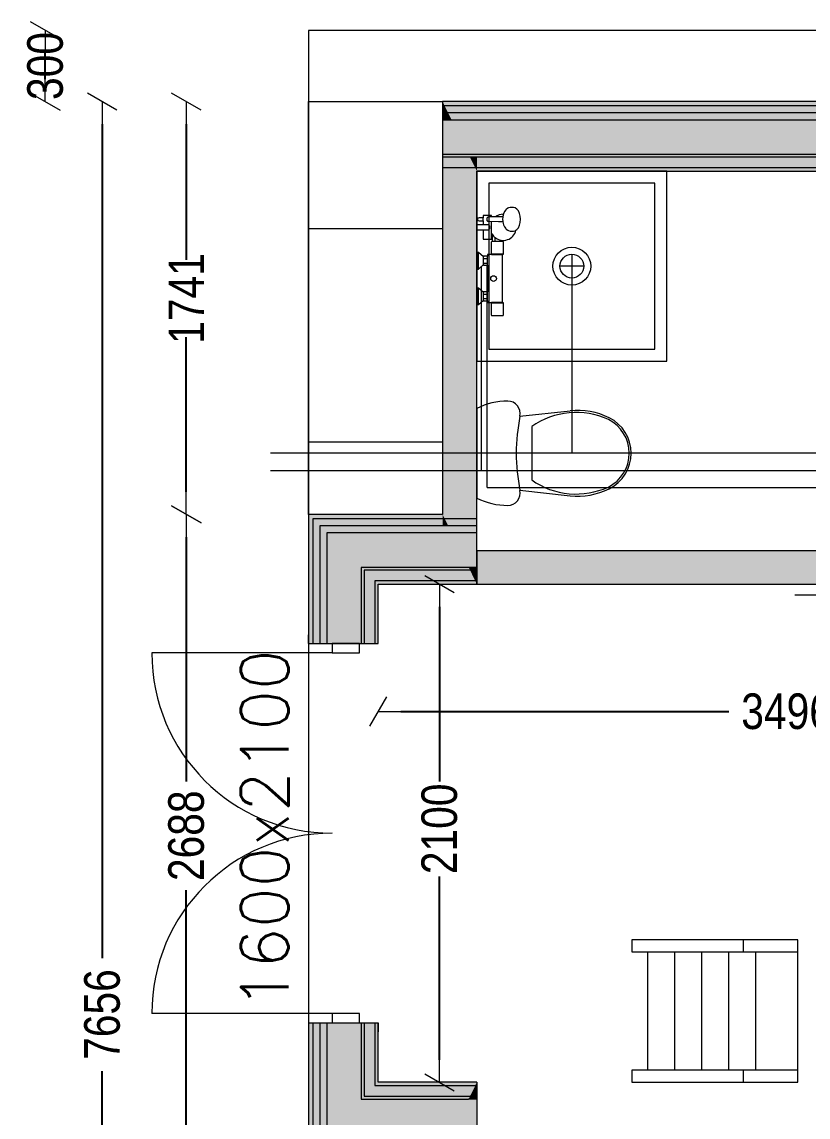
# Model space of a CAD drawing. Header units: millimetres. Extents: x -435615 to -398389, y 64121 to 101077.
# Drawn here: x -435177 to -431863, y 71722 to 76340 of the extents above; entities that cross this region are included whole.
import ezdxf

# ---------------------------------------------------------------- set-up
doc = ezdxf.new("R2010")
doc.units = ezdxf.units.MM
doc.header["$MEASUREMENT"] = 0
for name, color, linetype, lineweight in [('0_Pen_No__1', 7, 'Continuous', 13), ('1.VÄLISSEINAD_Pen_No__1', 7, 'Continuous', 13), ('1.VÄLISSEINAD_Pen_No__19', 255, 'Continuous', 0), ('2D Drafting - General_Pen_No__1', 7, 'Continuous', 13), ('ARCHICAD Doors_Pen_No__1', 7, 'Continuous', 13), ('ARCHICAD Doors_Pen_No__19', 255, 'Continuous', 0), ('Interior - Furniture _Pen_No__101', 252, 'Continuous', 13)]:
    doc.layers.add(name, color=color, linetype=linetype, lineweight=lineweight)
for name, color, linetype in [('1.VÄLISSEINAD', 7, 'Continuous'), ('ARCHICAD Doors', 7, 'Continuous'), ('Dimensioning - General', 7, 'Continuous'), ('Interior - Furniture', 7, 'Continuous')]:
    doc.layers.add(name, color=color, linetype=linetype)
for name, color, linetype, lineweight, true_color in [('1.VÄLISSEINAD_Pen_No__107', 7, 'Continuous', 13, 0xaaaaaa), ('1.VÄLISSEINAD_Pen_No__61', 7, 'Continuous', 20, 0x6a6a6a), ('2D Drafting - General_Pen_No__4', 7, 'Continuous', 20, 0x029e21), ('2D Drafting - General_Pen_No__61', 7, 'Continuous', 20, 0x6a6a6a), ('2D Drafting - General_Pen_No__66', 7, 'Continuous', 20, 0x5555ff), ('2D Drafting - General_Pen_No__68', 7, 'Continuous', 20, 0xfd4435), ('ARCHICAD Doors_Pen_No__23', 7, 'Continuous', 20, 0xff6600), ('ARCHICAD Doors_Pen_No__3', 7, 'Continuous', 18, 0xff6600), ('Interior - Furniture _Pen_No__81', 7, 'Continuous', 20, 0x6a6a6a)]:
    doc.layers.add(name, color=color, linetype=linetype, lineweight=lineweight, true_color=true_color)
doc.styles.add('GENERATED_STYLE_1', font='techl___.ttf')
doc.dimstyles.new('GENERATED_STYLE__1', dxfattribs={"dimtxt": 150, "dimasz": 95, "dimexe": 0.18, "dimexo": 0.0625, "dimgap": 0.09, "dimtad": 0, "dimtih": 1, "dimtoh": 1, "dimdec": 0, "dimzin": 0, "dimdsep": 46, "dimtxsty": 'GENERATED_STYLE_1', "dimblk": 'ARROWHEAD_2', "dimblk1": 'ARROWHEAD_2', "dimblk2": 'ARROWHEAD_2', "dimcen": 0.09, "dimse1": 1, "dimse2": 1, "dimclrd": 7, "dimclre": 7, "dimclrt": 7, "dimadec": 0, "dimazin": 0, "dimtfac": 1, "dimtdec": 4, "dimtmove": 0, "dimatfit": 3, "dimfxl": 1, "dimtolj": 1, "dimtzin": 0, "dimarcsym": 0})
doc.dimstyles.new('GENERATED_STYLE__2', dxfattribs={"dimtxt": 150, "dimasz": 95, "dimexe": 0.18, "dimexo": 0.0625, "dimgap": 0.09, "dimtad": 0, "dimdec": 0, "dimzin": 0, "dimdsep": 46, "dimtxsty": 'GENERATED_STYLE_1', "dimblk": 'ARROWHEAD_2', "dimblk1": 'ARROWHEAD_2', "dimblk2": 'ARROWHEAD_2', "dimcen": 0.09, "dimse1": 1, "dimse2": 1, "dimclrd": 7, "dimclre": 7, "dimclrt": 7, "dimadec": 0, "dimazin": 0, "dimtfac": 1, "dimtdec": 4, "dimtmove": 0, "dimatfit": 3, "dimfxl": 1, "dimtolj": 1, "dimtzin": 0, "dimarcsym": 0})

# ---------------------------------------------------------------- blocks, each defined once
blk = doc.blocks.new('Ship Ladder 21')
at = {"layer": 'Interior - Furniture _Pen_No__81', "color": 251, "linetype": 'Continuous', "lineweight": 20, "true_color": 0x6a6a6a}
for p, q in [((471.4, 300), (0, 300)), ((0, 300), (0, 249.2)), ((471.4, 249.2), (471.4, 300)), ((700, 300), (471.4, 300)), ((700, 249.2), (700, 300)), ((0, 249.2), (471.4, 249.2)), ((66.7, 249.2), (66.7, -249.2)), ((180.6, 249.2), (180.6, -249.2)), ((294.5, 249.2), (294.5, -249.2)), ((408.3, 249.2), (408.3, -249.2)), ((471.4, 249.2), (700, 249.2)), ((522.2, 249.2), (522.2, -249.2)), ((700, -249.2), (700, 249.2)), ((0, -249.2), (0, -300)), ((471.4, -249.2), (0, -249.2)), ((471.4, -300), (471.4, -249.2)), ((700, -249.2), (471.4, -249.2)), ((700, -300), (700, -249.2)), ((0, -300), (471.4, -300)), ((471.4, -300), (700, -300))]:
    blk.add_line(p, q, dxfattribs=at)
blk = doc.blocks.new('Shower Tray 21')
at = {"layer": 'Interior - Furniture _Pen_No__101', "color": 252, "linetype": 'Continuous', "lineweight": 13}
for p, q in [((800, 800), (0, 800)), ((0, 800), (0, 0)), ((800, 0), (800, 800)), ((750, 750), (50, 750)), ((50, 750), (50, 50)), ((750, 50), (750, 750)), ((400, 350), (400, 450)), ((450, 400), (350, 400)), ((50, 50), (750, 50)), ((0, 0), (800, 0))]:
    blk.add_line(p, q, dxfattribs=at)
for radius in [80, 50]:
    blk.add_circle((400, 400), radius, dxfattribs=at)
blk = doc.blocks.new('Wall_69', base_point=(-388706.2, 99535.9))
at = {"layer": '1.VÄLISSEINAD_Pen_No__107', "linetype": 'Continuous', "lineweight": 13, "true_color": 0xaaaaaa}
for points in [[(-388706.2, 99517.9), (-388697.3, 99517.9), (-388706.2, 99535.9)], [(-388682.5, 99487.9), (-388697.3, 99517.9), (-388706.2, 99517.9), (-388706.2, 99487.9)], [(-388667.7, 99457.9), (-388682.5, 99487.9), (-388706.2, 99487.9), (-388706.2, 99457.9)], [(-388596.2, 99312.9), (-388667.7, 99457.9), (-388706.2, 99457.9), (-388706.2, 99312.9)], [(-388590.3, 99300.9), (-388596.2, 99312.9), (-388706.2, 99312.9), (-388706.2, 99300.9)], [(-388568.1, 99255.9), (-388590.3, 99300.9), (-388706.2, 99300.9), (-388706.2, 99255.9)], [(-388561.2, 97746.9), (-388561.2, 97776.9), (-388697.3, 97776.9), (-388682.5, 97746.9)], [(-388561.2, 97716.9), (-388561.2, 97746.9), (-388682.5, 97746.9), (-388667.7, 97716.9)], [(-388561.2, 97571.9), (-388561.2, 97716.9), (-388667.7, 97716.9), (-388596.2, 97571.9)], [(-388561.2, 97559.9), (-388561.2, 97571.9), (-388596.2, 97571.9), (-388590.3, 97559.9)], [(-388561.2, 97514.9), (-388561.2, 97559.9), (-388590.3, 97559.9), (-388568.1, 97514.9)], [(-388561.2, 97514.9), (-388568.1, 97514.9), (-388561.2, 97500.9)]]:
    blk.add_hatch(color=253, dxfattribs=at).paths.add_polyline_path(points)
at = {"layer": '1.VÄLISSEINAD_Pen_No__61', "linetype": 'Continuous', "lineweight": 20, "true_color": 0x6a6a6a}
for points in [[(-388706.2, 99255.9), (-388706.2, 99241.9), (-388561.2, 99241.9), (-388568.1, 99255.9)], [(-388561.2, 97794.9), (-388561.2, 99241.9), (-388706.2, 99241.9), (-388706.2, 97794.9)], [(-388561.2, 97794.9), (-388706.2, 97794.9), (-388697.3, 97776.9), (-388561.2, 97776.9)]]:
    blk.add_hatch(color=251, dxfattribs=at).paths.add_polyline_path(points)
at = {"layer": '1.VÄLISSEINAD_Pen_No__1', "color": 7, "linetype": 'Continuous', "lineweight": 13}
for p, q in [((-388697.3, 99517.9), (-388706.2, 99517.9)), ((-388682.5, 99487.9), (-388706.2, 99487.9)), ((-388667.7, 99457.9), (-388706.2, 99457.9)), ((-388596.2, 99312.9), (-388706.2, 99312.9)), ((-388590.3, 99300.9), (-388706.2, 99300.9)), ((-388568.1, 99255.9), (-388706.2, 99255.9)), ((-388561.2, 97776.9), (-388697.3, 97776.9)), ((-388561.2, 97746.9), (-388682.5, 97746.9)), ((-388561.2, 97716.9), (-388667.7, 97716.9)), ((-388561.2, 97571.9), (-388596.2, 97571.9)), ((-388561.2, 97559.9), (-388590.3, 97559.9)), ((-388561.2, 97514.9), (-388568.1, 97514.9))]:
    blk.add_line(p, q, dxfattribs=at)
at = {"layer": '1.VÄLISSEINAD_Pen_No__1', "color": 7, "linetype": 'Continuous', "lineweight": 13, "flags": 128}
for points in [[(-388706.2, 99535.9), (-388706.2, 99517.9)], [(-388706.2, 99517.9), (-388706.2, 99487.9)], [(-388706.2, 99487.9), (-388706.2, 99457.9)], [(-388706.2, 99457.9), (-388706.2, 99312.9)], [(-388706.2, 99312.9), (-388706.2, 99300.9)], [(-388706.2, 99300.9), (-388706.2, 99255.9)], [(-388561.2, 97746.9), (-388561.2, 97776.9)], [(-388561.2, 97716.9), (-388561.2, 97746.9)], [(-388561.2, 97571.9), (-388561.2, 97716.9)], [(-388561.2, 97559.9), (-388561.2, 97571.9)], [(-388561.2, 97514.9), (-388561.2, 97559.9)], [(-388561.2, 97500.9), (-388561.2, 97514.9)]]:
    blk.add_lwpolyline(points, dxfattribs=at)
at = {"layer": '1.VÄLISSEINAD_Pen_No__19', "color": 255, "linetype": 'Continuous', "lineweight": 0, "flags": 128}
for points in [[(-388706.2, 99255.9), (-388706.2, 97794.9)], [(-388561.2, 97776.9), (-388561.2, 99241.9)]]:
    blk.add_lwpolyline(points, dxfattribs=at)
blk = doc.blocks.new('Wall_71', base_point=(-385337.2, 99535.9))
at = {"layer": '1.VÄLISSEINAD_Pen_No__107', "linetype": 'Continuous', "lineweight": 13, "true_color": 0xaaaaaa}
for points in [[(-385337.2, 99535.9), (-388706.2, 99535.9), (-388697.3, 99517.9), (-385337.2, 99517.9)], [(-385337.2, 99517.9), (-388697.3, 99517.9), (-388682.5, 99487.9), (-385337.2, 99487.9)], [(-385337.2, 99487.9), (-388682.5, 99487.9), (-388667.7, 99457.9), (-385337.2, 99457.9)], [(-385337.2, 99457.9), (-388667.7, 99457.9), (-388596.2, 99312.9), (-385337.2, 99312.9)], [(-385337.2, 99312.9), (-388596.2, 99312.9), (-388590.3, 99300.9), (-385337.2, 99300.9)], [(-388561.2, 99255.9), (-385337.2, 99255.9), (-385337.2, 99300.9), (-388561.2, 99300.9)], [(-388561.2, 99241.9), (-385337.2, 99241.9), (-385337.2, 99255.9), (-388561.2, 99255.9)]]:
    blk.add_hatch(color=253, dxfattribs=at).paths.add_polyline_path(points)
at = {"layer": '1.VÄLISSEINAD_Pen_No__61', "linetype": 'Continuous', "lineweight": 20, "true_color": 0x6a6a6a}
for points in [[(-388561.2, 99300.9), (-388590.3, 99300.9), (-388568.1, 99255.9), (-388561.2, 99255.9)], [(-388568.1, 99255.9), (-388561.2, 99241.9), (-388561.2, 99255.9)]]:
    blk.add_hatch(color=251, dxfattribs=at).paths.add_polyline_path(points)
at = {"layer": '1.VÄLISSEINAD_Pen_No__1', "color": 7, "linetype": 'Continuous', "lineweight": 13}
for p, q in [((-385337.2, 99517.9), (-388697.3, 99517.9)), ((-385337.2, 99487.9), (-388682.5, 99487.9)), ((-385337.2, 99457.9), (-388667.7, 99457.9)), ((-385337.2, 99312.9), (-388596.2, 99312.9)), ((-388561.2, 99300.9), (-388590.3, 99300.9)), ((-385337.2, 99300.9), (-388561.2, 99300.9)), ((-388561.2, 99255.9), (-388568.1, 99255.9)), ((-385337.2, 99255.9), (-388561.2, 99255.9))]:
    blk.add_line(p, q, dxfattribs=at)
at = {"layer": '1.VÄLISSEINAD_Pen_No__1', "color": 7, "linetype": 'Continuous', "lineweight": 13, "flags": 128}
for points in [[(-385337.2, 99535.9), (-388706.2, 99535.9)], [(-385337.2, 99535.9), (-385337.2, 99517.9)], [(-385337.2, 99517.9), (-385337.2, 99487.9)], [(-385337.2, 99487.9), (-385337.2, 99457.9)], [(-385337.2, 99457.9), (-385337.2, 99312.9)], [(-385337.2, 99312.9), (-385337.2, 99300.9)], [(-385337.2, 99300.9), (-385337.2, 99255.9)], [(-388561.2, 99241.9), (-385337.2, 99241.9)], [(-385337.2, 99255.9), (-385337.2, 99241.9)]]:
    blk.add_lwpolyline(points, dxfattribs=at)
blk = doc.blocks.new('Wall_73', base_point=(-389271.7, 95106.9))
at = {"layer": '1.VÄLISSEINAD_Pen_No__107', "linetype": 'Continuous', "lineweight": 13, "true_color": 0xaaaaaa}
for points in [[(-389036.7, 95341.9), (-388590.3, 95341.9), (-388568.1, 95386.9), (-388991.7, 95386.9)], [(-388991.7, 95386.9), (-388568.1, 95386.9), (-388561.2, 95400.9), (-388977.7, 95400.9)], [(-389193.7, 95184.9), (-388667.7, 95184.9), (-388596.2, 95329.9), (-389048.7, 95329.9)], [(-389048.7, 95329.9), (-388596.2, 95329.9), (-388590.3, 95341.9), (-389036.7, 95341.9)], [(-389223.7, 95154.9), (-388682.5, 95154.9), (-388667.7, 95184.9), (-389193.7, 95184.9)], [(-388706.2, 95154.9), (-389223.7, 95154.9), (-389253.7, 95124.9), (-388706.2, 95124.9)], [(-388706.2, 95124.9), (-389253.7, 95124.9), (-389271.7, 95106.9), (-388706.2, 95106.9)]]:
    blk.add_hatch(color=253, dxfattribs=at).paths.add_polyline_path(points)
at = {"layer": '1.VÄLISSEINAD_Pen_No__61', "linetype": 'Continuous', "lineweight": 20, "true_color": 0x6a6a6a}
for points in [[(-388706.2, 95124.9), (-388697.3, 95124.9), (-388682.5, 95154.9), (-388706.2, 95154.9)], [(-388706.2, 95106.9), (-388697.3, 95124.9), (-388706.2, 95124.9)]]:
    blk.add_hatch(color=251, dxfattribs=at).paths.add_polyline_path(points)
at = {"layer": '1.VÄLISSEINAD_Pen_No__1', "color": 7, "linetype": 'Continuous', "lineweight": 13}
for p, q in [((-388991.7, 95386.9), (-388568.1, 95386.9)), ((-389048.7, 95329.9), (-388596.2, 95329.9)), ((-389036.7, 95341.9), (-388590.3, 95341.9)), ((-389193.7, 95184.9), (-388667.7, 95184.9)), ((-389223.7, 95154.9), (-388682.5, 95154.9)), ((-389253.7, 95124.9), (-388706.2, 95124.9))]:
    blk.add_line(p, q, dxfattribs=at)
at = {"layer": '1.VÄLISSEINAD_Pen_No__1', "color": 7, "linetype": 'Continuous', "lineweight": 13, "flags": 128}
for points in [[(-388561.2, 95400.9), (-388977.7, 95400.9)], [(-389271.7, 95106.9), (-388706.2, 95106.9)]]:
    blk.add_lwpolyline(points, dxfattribs=at)
blk = doc.blocks.new('Wall_74', base_point=(-389271.7, 97794.9))
at = {"layer": '1.VÄLISSEINAD_Pen_No__107', "linetype": 'Continuous', "lineweight": 13, "true_color": 0xaaaaaa}
for points in [[(-388706.2, 97794.9), (-389271.7, 97794.9), (-389253.7, 97776.9), (-388706.2, 97776.9)], [(-388706.2, 97776.9), (-389253.7, 97776.9), (-389223.7, 97746.9), (-388706.2, 97746.9)], [(-388682.5, 97746.9), (-389223.7, 97746.9), (-389193.7, 97716.9), (-388667.7, 97716.9)], [(-388667.7, 97716.9), (-389193.7, 97716.9), (-389048.7, 97571.9), (-388596.2, 97571.9)], [(-388596.2, 97571.9), (-389048.7, 97571.9), (-389036.7, 97559.9), (-388590.3, 97559.9)], [(-388590.3, 97559.9), (-389036.7, 97559.9), (-388991.7, 97514.9), (-388568.1, 97514.9)], [(-388568.1, 97514.9), (-388991.7, 97514.9), (-388977.7, 97500.9), (-388561.2, 97500.9)]]:
    blk.add_hatch(color=253, dxfattribs=at).paths.add_polyline_path(points)
at = {"layer": '1.VÄLISSEINAD_Pen_No__61', "linetype": 'Continuous', "lineweight": 20, "true_color": 0x6a6a6a}
for points in [[(-388697.3, 97776.9), (-388706.2, 97794.9), (-388706.2, 97776.9)], [(-388706.2, 97746.9), (-388682.5, 97746.9), (-388697.3, 97776.9), (-388706.2, 97776.9)]]:
    blk.add_hatch(color=251, dxfattribs=at).paths.add_polyline_path(points)
at = {"layer": '1.VÄLISSEINAD_Pen_No__1', "color": 7, "linetype": 'Continuous', "lineweight": 13}
for p, q in [((-388706.2, 97776.9), (-389253.7, 97776.9)), ((-388682.5, 97746.9), (-389223.7, 97746.9)), ((-388667.7, 97716.9), (-389193.7, 97716.9)), ((-388596.2, 97571.9), (-389048.7, 97571.9)), ((-388590.3, 97559.9), (-389036.7, 97559.9)), ((-388568.1, 97514.9), (-388991.7, 97514.9))]:
    blk.add_line(p, q, dxfattribs=at)
at = {"layer": '1.VÄLISSEINAD_Pen_No__1', "color": 7, "linetype": 'Continuous', "lineweight": 13, "flags": 128}
for points in [[(-388706.2, 97794.9), (-389271.7, 97794.9)], [(-388977.7, 97500.9), (-388561.2, 97500.9)]]:
    blk.add_lwpolyline(points, dxfattribs=at)
blk = doc.blocks.new('Double Door 21_2')
at = {"layer": 'ARCHICAD Doors_Pen_No__1', "color": 7, "linetype": 'Continuous', "lineweight": 13}
for p, q in [((-800, 100), (-837, 100)), ((-800, 100), (-837, 100)), ((-800, 100), (-800, 82)), ((-800, 100), (-800, 82)), ((-800, 100), (-800, 82)), ((800, 100), (800, 82)), ((800, 100), (800, 82)), ((800, 100), (800, 82)), ((800, 100), (837, 100)), ((800, 100), (837, 100)), ((-800, 82), (-800, 52)), ((-800, 82), (-800, 52)), ((-800, 82), (-800, 52)), ((-800, 52), (-800, 22)), ((-800, 52), (-800, 22)), ((-800, 52), (-800, 22)), ((800, 82), (800, 52)), ((800, 82), (800, 52)), ((800, 82), (800, 52)), ((800, 52), (800, 22)), ((800, 52), (800, 22)), ((800, 52), (800, 22)), ((-800, 22), (-800, 0)), ((-800, 22), (-800, 0)), ((-800, 22), (-800, 0)), ((-800, 0), (-800, -115)), ((-800, 0), (-800, -115)), ((800, 22), (800, 0)), ((800, 22), (800, 0)), ((800, 22), (800, 0)), ((800, 0), (800, -115)), ((800, 0), (800, -115)), ((-800, -115), (-800, -123)), ((-800, -115), (-800, -123)), ((-800, -123), (-800, -135)), ((-800, -123), (-800, -135)), ((-800, -135), (-800, -180)), ((-800, -135), (-800, -180)), ((800, -115), (800, -123)), ((800, -115), (800, -123)), ((800, -123), (800, -135)), ((800, -123), (800, -135)), ((800, -135), (800, -180)), ((800, -135), (800, -180)), ((-800, -180), (-800, -194)), ((-800, -180), (-800, -194)), ((800, -180), (800, -194)), ((800, -180), (800, -194)), ((-800, -194), (-837, -194)), ((-800, -194), (-837, -194)), ((800, -194), (837, -194)), ((800, -194), (837, -194))]:
    blk.add_line(p, q, dxfattribs=at)
at = {"layer": 'ARCHICAD Doors_Pen_No__23', "color": 30, "linetype": 'Continuous', "lineweight": 20, "true_color": 0xff6600}
for p, q in [((-760, 0), (-800, 0)), ((-800, 0), (-800, -115)), ((-760, -115), (-760, 0)), ((800, 0), (760, 0)), ((760, 0), (760, -115)), ((800, -115), (800, 0)), ((-800, -115), (-760, -115)), ((760, -115), (800, -115))]:
    blk.add_line(p, q, dxfattribs=at)
at = {"layer": 'ARCHICAD Doors_Pen_No__3', "color": 30, "linetype": 'Continuous', "lineweight": 18, "true_color": 0xff6600}
for p, q in [((-760, 0), (-760, 760)), ((760, 0), (760, 760))]:
    blk.add_line(p, q, dxfattribs=at)
for centre, start, end in [((-760, 0), 0, 90), ((760, 0), 90, 180)]:
    blk.add_arc(centre, 760, start, end, dxfattribs=at)
blk = doc.blocks.new('Wall_75', base_point=(-389271.7, 95106.9))
at = {"layer": '1.VÄLISSEINAD_Pen_No__107', "linetype": 'Continuous', "lineweight": 13, "true_color": 0xaaaaaa}
for points in [[(-389271.7, 97794.9), (-389271.7, 97250.9), (-389253.7, 97250.9), (-389253.7, 97776.9)], [(-389223.7, 97746.9), (-389253.7, 97776.9), (-389253.7, 97250.9), (-389223.7, 97250.9)], [(-389193.7, 97716.9), (-389223.7, 97746.9), (-389223.7, 97250.9), (-389193.7, 97250.9)], [(-389048.7, 97571.9), (-389193.7, 97716.9), (-389193.7, 97250.9), (-389048.7, 97250.9)], [(-389036.7, 97559.9), (-389048.7, 97571.9), (-389048.7, 97250.9), (-389036.7, 97250.9)], [(-388991.7, 97514.9), (-389036.7, 97559.9), (-389036.7, 97250.9), (-388991.7, 97250.9)], [(-388977.7, 97500.9), (-388991.7, 97514.9), (-388991.7, 97250.9), (-388977.7, 97250.9)], [(-389271.7, 95106.9), (-389253.7, 95124.9), (-389253.7, 95650.9), (-389271.7, 95650.9)], [(-389253.7, 95124.9), (-389223.7, 95154.9), (-389223.7, 95650.9), (-389253.7, 95650.9)], [(-389223.7, 95154.9), (-389193.7, 95184.9), (-389193.7, 95650.9), (-389223.7, 95650.9)], [(-389193.7, 95184.9), (-389048.7, 95329.9), (-389048.7, 95650.9), (-389193.7, 95650.9)], [(-389048.7, 95329.9), (-389036.7, 95341.9), (-389036.7, 95650.9), (-389048.7, 95650.9)], [(-389036.7, 95341.9), (-388991.7, 95386.9), (-388991.7, 95650.9), (-389036.7, 95650.9)], [(-388991.7, 95650.9), (-388991.7, 95386.9), (-388977.7, 95400.9), (-388977.7, 95650.9)]]:
    blk.add_hatch(color=253, dxfattribs=at).paths.add_polyline_path(points)
at = {"layer": '1.VÄLISSEINAD_Pen_No__1', "color": 7, "linetype": 'Continuous', "lineweight": 13}
for p, q in [((-389253.7, 97776.9), (-389253.7, 97250.9)), ((-389223.7, 97746.9), (-389223.7, 97250.9)), ((-389193.7, 97716.9), (-389193.7, 97250.9)), ((-389048.7, 97571.9), (-389048.7, 97250.9)), ((-389036.7, 97559.9), (-389036.7, 97250.9)), ((-388991.7, 97514.9), (-388991.7, 97250.9)), ((-389271.7, 97250.9), (-389271.7, 97287.9)), ((-388977.7, 97250.9), (-388977.7, 97287.9)), ((-389271.7, 97250.9), (-389253.7, 97250.9)), ((-389271.7, 97250.9), (-389253.7, 97250.9)), ((-389253.7, 97250.9), (-389223.7, 97250.9)), ((-389253.7, 97250.9), (-389223.7, 97250.9)), ((-389223.7, 97250.9), (-389193.7, 97250.9)), ((-389223.7, 97250.9), (-389193.7, 97250.9)), ((-389193.7, 97250.9), (-389171.7, 97250.9)), ((-389193.7, 97250.9), (-389171.7, 97250.9)), ((-389171.7, 97250.9), (-389056.7, 97250.9)), ((-389056.7, 97250.9), (-389048.7, 97250.9)), ((-389048.7, 97250.9), (-389036.7, 97250.9)), ((-389036.7, 97250.9), (-388991.7, 97250.9)), ((-388991.7, 97250.9), (-388977.7, 97250.9)), ((-389271.7, 95650.9), (-389271.7, 95613.9)), ((-389271.7, 95650.9), (-389253.7, 95650.9)), ((-389271.7, 95650.9), (-389253.7, 95650.9)), ((-389253.7, 95650.9), (-389253.7, 95124.9)), ((-389253.7, 95650.9), (-389223.7, 95650.9)), ((-389253.7, 95650.9), (-389223.7, 95650.9)), ((-389223.7, 95650.9), (-389223.7, 95154.9)), ((-389223.7, 95650.9), (-389193.7, 95650.9)), ((-389223.7, 95650.9), (-389193.7, 95650.9)), ((-389193.7, 95650.9), (-389193.7, 95184.9)), ((-389193.7, 95650.9), (-389171.7, 95650.9)), ((-389193.7, 95650.9), (-389171.7, 95650.9)), ((-389171.7, 95650.9), (-389056.7, 95650.9)), ((-389056.7, 95650.9), (-389048.7, 95650.9)), ((-389048.7, 95650.9), (-389048.7, 95329.9)), ((-389048.7, 95650.9), (-389036.7, 95650.9)), ((-389036.7, 95650.9), (-389036.7, 95341.9)), ((-389036.7, 95650.9), (-388991.7, 95650.9)), ((-388991.7, 95650.9), (-388991.7, 95386.9)), ((-388991.7, 95650.9), (-388977.7, 95650.9)), ((-388977.7, 95650.9), (-388977.7, 95613.9))]:
    blk.add_line(p, q, dxfattribs=at)
at = {"layer": '1.VÄLISSEINAD_Pen_No__1', "color": 7, "linetype": 'Continuous', "lineweight": 13, "flags": 128}
for points in [[(-389271.7, 97794.9), (-389271.7, 97250.9)], [(-388977.7, 97250.9), (-388977.7, 97500.9)], [(-389271.7, 95650.9), (-389271.7, 95106.9)], [(-388977.7, 95400.9), (-388977.7, 95650.9)]]:
    blk.add_lwpolyline(points, dxfattribs=at)
at = {"layer": 'ARCHICAD Doors', "color": 21, "linetype": 'Continuous', "lineweight": 18, "true_color": 0xff9955, "zscale": 1000, "rotation": 90}
blk.add_blockref('Double Door 21_2', (-389171.7, 96450.9), dxfattribs=at)
blk = doc.blocks.new('Wall_76', base_point=(-388706.2, 95106.9))
at = {"layer": '1.VÄLISSEINAD_Pen_No__107', "linetype": 'Continuous', "lineweight": 13, "true_color": 0xaaaaaa}
for points in [[(-388561.2, 95341.9), (-388561.2, 95386.9), (-388568.1, 95386.9), (-388590.3, 95341.9)], [(-388568.1, 95386.9), (-388561.2, 95386.9), (-388561.2, 95400.9)], [(-388561.2, 95184.9), (-388561.2, 95329.9), (-388596.2, 95329.9), (-388667.7, 95184.9)], [(-388561.2, 95329.9), (-388561.2, 95341.9), (-388590.3, 95341.9), (-388596.2, 95329.9)], [(-388561.2, 95154.9), (-388561.2, 95184.9), (-388667.7, 95184.9), (-388682.5, 95154.9)], [(-388561.2, 95124.9), (-388561.2, 95154.9), (-388682.5, 95154.9), (-388697.3, 95124.9)], [(-388590.3, 92114.9), (-388568.1, 92159.9), (-388706.2, 92159.9), (-388706.2, 92114.9)], [(-388596.2, 92102.9), (-388590.3, 92114.9), (-388706.2, 92114.9), (-388706.2, 92102.9)], [(-388667.7, 91957.9), (-388596.2, 92102.9), (-388706.2, 92102.9), (-388706.2, 91957.9)], [(-388682.5, 91927.9), (-388667.7, 91957.9), (-388706.2, 91957.9), (-388706.2, 91927.9)], [(-388697.3, 91897.9), (-388682.5, 91927.9), (-388706.2, 91927.9), (-388706.2, 91897.9)], [(-388697.3, 91897.9), (-388706.2, 91897.9), (-388706.2, 91879.9)]]:
    blk.add_hatch(color=253, dxfattribs=at).paths.add_polyline_path(points)
at = {"layer": '1.VÄLISSEINAD_Pen_No__61', "linetype": 'Continuous', "lineweight": 20, "true_color": 0x6a6a6a}
for points in [[(-388697.3, 95124.9), (-388706.2, 95106.9), (-388561.2, 95106.9), (-388561.2, 95124.9)], [(-388561.2, 92173.9), (-388561.2, 95106.9), (-388706.2, 95106.9), (-388706.2, 92173.9)], [(-388706.2, 92159.9), (-388568.1, 92159.9), (-388561.2, 92173.9), (-388706.2, 92173.9)]]:
    blk.add_hatch(color=251, dxfattribs=at).paths.add_polyline_path(points)
at = {"layer": '1.VÄLISSEINAD_Pen_No__1', "color": 7, "linetype": 'Continuous', "lineweight": 13}
for p, q in [((-388561.2, 95386.9), (-388568.1, 95386.9)), ((-388561.2, 95329.9), (-388596.2, 95329.9)), ((-388561.2, 95341.9), (-388590.3, 95341.9)), ((-388561.2, 95184.9), (-388667.7, 95184.9)), ((-388561.2, 95154.9), (-388682.5, 95154.9)), ((-388561.2, 95124.9), (-388697.3, 95124.9)), ((-388568.1, 92159.9), (-388706.2, 92159.9)), ((-388590.3, 92114.9), (-388706.2, 92114.9)), ((-388596.2, 92102.9), (-388706.2, 92102.9)), ((-388667.7, 91957.9), (-388706.2, 91957.9)), ((-388682.5, 91927.9), (-388706.2, 91927.9)), ((-388697.3, 91897.9), (-388706.2, 91897.9))]:
    blk.add_line(p, q, dxfattribs=at)
at = {"layer": '1.VÄLISSEINAD_Pen_No__1', "color": 7, "linetype": 'Continuous', "lineweight": 13, "flags": 128}
for points in [[(-388561.2, 95400.9), (-388561.2, 95386.9)], [(-388561.2, 95386.9), (-388561.2, 95341.9)], [(-388561.2, 95341.9), (-388561.2, 95329.9)], [(-388561.2, 95329.9), (-388561.2, 95184.9)], [(-388561.2, 95184.9), (-388561.2, 95154.9)], [(-388561.2, 95154.9), (-388561.2, 95124.9)], [(-388706.2, 92114.9), (-388706.2, 92159.9)], [(-388706.2, 92102.9), (-388706.2, 92114.9)], [(-388706.2, 91957.9), (-388706.2, 92102.9)], [(-388706.2, 91927.9), (-388706.2, 91957.9)], [(-388706.2, 91897.9), (-388706.2, 91927.9)], [(-388706.2, 91879.9), (-388706.2, 91897.9)]]:
    blk.add_lwpolyline(points, dxfattribs=at)
at = {"layer": '1.VÄLISSEINAD_Pen_No__19', "color": 255, "linetype": 'Continuous', "lineweight": 0, "flags": 128}
for points in [[(-388706.2, 95106.9), (-388706.2, 92159.9)], [(-388561.2, 92173.9), (-388561.2, 95124.9)]]:
    blk.add_lwpolyline(points, dxfattribs=at)
blk = doc.blocks.new('ARROWHEAD_2')
at = {"color": 0, "linetype": 'Continuous', "lineweight": 0}
for p, q in [((-0.378, -0.655), (0.378, 0.655)), ((0, 0), (-1, 0))]:
    blk.add_line(p, q, dxfattribs=at)
blk = doc.blocks.new('*D308')
at = {"layer": 'Defpoints', "color": 0, "linetype": 'Continuous', "transparency": 16777216}
for p in [(-433417, 73969.2), (-433259, 73969.2), (-433259, 71869.2)]:
    blk.add_point(p, dxfattribs=at)
at = {"layer": 'Dimensioning - General', "color": 7, "linetype": 'Continuous', "lineweight": -2, "transparency": 16777216}
for p, q in [((-433417, 73874.2), (-433417, 73137.9)), ((-433417, 71964.2), (-433417, 72737.3))]:
    blk.add_line(p, q, dxfattribs=at)
at = {"layer": 'Dimensioning - General', "color": 7, "linetype": 'Continuous', "lineweight": -2, "transparency": 16777216, "xscale": 95, "yscale": 95, "zscale": 95}
for p, rotation in [((-433417, 73969.2), 90), ((-433417, 71869.2), 270)]:
    blk.add_blockref('ARROWHEAD_2', p, dxfattribs=dict(at, rotation=rotation))
at = {"layer": 'Dimensioning - General', "color": 7, "linetype": 'Continuous', "lineweight": 13, "transparency": 16777216, "insert": (-433417, 72937.6), "char_height": 150, "attachment_point": 5, "rotation": 90, "style": 'GENERATED_STYLE_1'}
blk.add_mtext('\\A1;2100', dxfattribs=at)
blk = doc.blocks.new('*D309')
at = {"layer": 'Defpoints', "color": 0, "linetype": 'Continuous', "transparency": 16777216}
for p in [(-433675.5, 73969.2), (-430180, 73969.2), (-430180, 73432.5)]:
    blk.add_point(p, dxfattribs=at)
at = {"layer": 'Dimensioning - General', "color": 7, "linetype": 'Continuous', "lineweight": -2, "transparency": 16777216}
for p, q in [((-433580.5, 73432.5), (-432197.7, 73432.5)), ((-430275, 73432.5), (-431709.8, 73432.5))]:
    blk.add_line(p, q, dxfattribs=at)
at = {"layer": 'Dimensioning - General', "color": 7, "linetype": 'Continuous', "lineweight": -2, "transparency": 16777216, "xscale": 95, "yscale": 95, "zscale": 95, "rotation": 180}
blk.add_blockref('ARROWHEAD_2', (-433675.5, 73432.5), dxfattribs=at)
at = {"layer": 'Dimensioning - General', "color": 7, "linetype": 'Continuous', "lineweight": -2, "transparency": 16777216, "xscale": 95, "yscale": 95, "zscale": 95}
blk.add_blockref('ARROWHEAD_2', (-430180, 73432.5), dxfattribs=at)
at = {"layer": 'Dimensioning - General', "color": 7, "linetype": 'Continuous', "lineweight": 13, "transparency": 16777216, "insert": (-431953.7, 73432.5), "char_height": 150, "attachment_point": 5, "style": 'GENERATED_STYLE_1'}
blk.add_mtext('\\A1;3496', dxfattribs=at)
blk = doc.blocks.new('Exterior Sliding Door 21')
at = {"layer": 'ARCHICAD Doors_Pen_No__19', "color": 255, "linetype": 'Continuous', "lineweight": 0}
for p, q in [((-400, 0), (-400, -141)), ((400, 0), (400, -141))]:
    blk.add_line(p, q, dxfattribs=at)
at = {"layer": 'ARCHICAD Doors_Pen_No__3', "color": 30, "linetype": 'Continuous', "lineweight": 18, "true_color": 0xff6600}
blk.add_line((600, 45), (-200, 45), dxfattribs=at)
blk = doc.blocks.new('Wall_90', base_point=(-385337.2, 97500.9))
at = {"layer": '1.VÄLISSEINAD_Pen_No__61', "linetype": 'Continuous', "lineweight": 20, "true_color": 0x6a6a6a}
for points in [[(-388561.2, 97641.9), (-388561.2, 97500.9), (-387021.7, 97500.9), (-387021.7, 97641.9)], [(-386221.7, 97641.9), (-386221.7, 97500.9), (-385482.2, 97500.9), (-385482.2, 97641.9)]]:
    blk.add_hatch(color=251, dxfattribs=at).paths.add_polyline_path(points)
at = {"layer": '1.VÄLISSEINAD_Pen_No__19', "color": 255, "linetype": 'Continuous', "lineweight": 0}
for p, q in [((-387021.7, 97500.9), (-387021.7, 97641.9)), ((-386221.7, 97500.9), (-386221.7, 97641.9))]:
    blk.add_line(p, q, dxfattribs=at)
at = {"layer": '1.VÄLISSEINAD_Pen_No__19', "color": 255, "linetype": 'Continuous', "lineweight": 0, "flags": 128}
for points in [[(-387021.7, 97641.9), (-388561.2, 97641.9)], [(-388561.2, 97641.9), (-388561.2, 97500.9)], [(-385482.2, 97641.9), (-386221.7, 97641.9)], [(-388561.2, 97500.9), (-387021.7, 97500.9)], [(-386221.7, 97500.9), (-385482.2, 97500.9)]]:
    blk.add_lwpolyline(points, dxfattribs=at)
at = {"layer": 'ARCHICAD Doors', "color": 21, "linetype": 'Continuous', "lineweight": 18, "true_color": 0xff9955, "zscale": 1000, "rotation": 180}
blk.add_blockref('Exterior Sliding Door 21', (-386621.7, 97500.9), dxfattribs=at)
blk = doc.blocks.new('WC LT 15')
at = {"layer": 'Interior - Furniture _Pen_No__101', "color": 252, "linetype": 'Continuous', "lineweight": 13}
for p, q in [((408.9, 650), (31.1, 650)), ((63.7, 468.6), (41, 257)), ((376.3, 468.6), (399, 257)), ((332.5, 419.3), (107.5, 419.3))]:
    blk.add_line(p, q, dxfattribs=at)
for centre, major_axis, start_param, end_param in [((287.3, 520.5), (287.3, 0), 2.672126, 3.141601), ((152.7, 520.5), (287.3, 0), 6.283177, 6.752652), ((53.1, 520.5), (53.1, 0), 3.141628, 4.912784), ((386.9, 520.5), (53.1, 0), 4.511994, 6.28315), ((220, -297.8), (785, 0), 1.370375, 1.771221), ((375.9, 231.7), (327.9, 0), 2.52997, 3.570063), ((64.1, 231.7), (327.9, 0), 5.854715, 6.894808), ((339.1, 225.1), (299.9, 0), 3.034838, 3.601943), ((100.9, 225.1), (299.9, 0), 5.822835, 6.38994), ((220, 166.3), (166.9, 0), 3.601916, 5.822859), ((220, 166.3), (158.9, 0), 3.60199, 5.822808)]:
    blk.add_ellipse(centre, major_axis=major_axis, ratio=0.9963, start_param=start_param, end_param=end_param, dxfattribs=at)
blk = doc.blocks.new('Shower Kit 21_2')
at = {"layer": 'Interior - Furniture _Pen_No__101', "color": 252, "linetype": 'Continuous', "lineweight": 13}
for p, q in [((-40, 0), (-110, 0)), ((-110, 0), (-110, -7)), ((-40, -7), (-40, 0)), ((110, 0), (40, 0)), ((40, 0), (40, -7)), ((110, -7), (110, 0)), ((-110, -7), (-91, -27)), ((-110, -7), (-40, -7)), ((-94, -44), (-101, -44)), ((-101, -44), (-101, -61)), ((-91, -27), (-94, -27)), ((-94, -27), (-94, -44)), ((-94, -44), (-56, -44)), ((-91, -27), (-59, -27)), ((-84.5, -27), (-84.5, -44)), ((-65.5, -27), (-65.5, -44)), ((-59, -27), (-40, -7)), ((-56, -27), (-59, -27)), ((-56, -44), (-56, -27)), ((56, -44), (-56, -44)), ((40, -7), (59, -27)), ((40, -7), (110, -7)), ((59, -27), (56, -27)), ((56, -27), (56, -44)), ((56, -44), (94, -44)), ((59, -27), (91, -27)), ((65.5, -27), (65.5, -44)), ((84.5, -27), (84.5, -44)), ((91, -27), (110, -7)), ((94, -27), (91, -27)), ((94, -44), (94, -27)), ((101, -44), (94, -44)), ((101, -61), (101, -44)), ((205, -26), (166, -26)), ((166, -26), (166, -62)), ((227, 0), (205, 0)), ((205, 0), (205, -26)), ((205, -26), (205, -44)), ((227, -26), (227, 0)), ((243.5, -26), (227, -26)), ((227, -44), (227, -26)), ((227, -44), (227, -26)), ((240.2, -47.2), (240.9, -45.7)), ((240.9, -45.7), (242.1, -44.3)), ((242.1, -44.3), (243.5, -43.3)), ((243.5, -9), (243.5, -26)), ((243.5, -26), (256.5, -26)), ((243.5, -43.3), (245, -42.8)), ((247.4, -41.6), (245, -42.8)), ((245, -42.8), (245.2, -42.7)), ((245, -42.8), (245, -42.8)), ((245.2, -42.7), (247, -42.5)), ((247, -42.5), (253, -42.5)), ((250, -41.2), (247.4, -41.6)), ((252.6, -41.6), (250, -41.2)), ((255, -42.8), (252.6, -41.6)), ((253, -42.5), (254.8, -42.7)), ((254.8, -42.7), (255, -42.8)), ((255, -42.8), (255, -42.8)), ((255, -42.8), (256.5, -43.3)), ((256.5, -26), (256.5, -9)), ((266, -26), (256.5, -26)), ((256.5, -43.3), (257.9, -44.3)), ((257.9, -44.3), (259.1, -45.7)), ((259.1, -45.7), (259.8, -47.2)), ((266, -62), (266, -26)), ((-156, -63.1), (-156, -108.9)), ((-103, -60.1), (-153, -60.1)), ((-103, -61), (-103, -60.1)), ((-101, -61), (-103, -61)), ((-103, -61), (-103, -107)), ((-101, -107), (-101, -61)), ((103, -61), (101, -61)), ((101, -61), (101, -107.2)), ((153, -60.1), (103, -60.1)), ((103, -60.1), (103, -61)), ((103, -107), (103, -61)), ((156, -63.5), (156, -63.1)), ((187.3, -63.5), (156, -63.5)), ((156, -76.5), (156, -63.5)), ((156, -108.9), (156, -76.5)), ((156, -76.5), (172.7, -76.5)), ((166, -62), (190, -62)), ((190, -62), (239.8, -62)), ((239, -109.3), (239.5, -91.1)), ((239.5, -91.1), (240, -48.8)), ((240, -48.8), (240.2, -47.2)), ((259.8, -47.2), (260, -48.8)), ((260.5, -91.1), (260, -48.8)), ((260.3, -77.9), (260.2, -62)), ((260.2, -62), (266, -62)), ((261, -109.3), (260.5, -91.1)), ((-153, -111.9), (-103, -111.9)), ((-103, -111.9), (-103, -107)), ((-103, -107), (-101, -107)), ((-101, -107), (-101, -107.2)), ((-101, -107.2), (-101, -107.8)), ((-101, -107.8), (-101, -108)), ((-101, -108), (101, -108)), ((101, -107.2), (101, -107)), ((101, -107), (103, -107)), ((101, -107.8), (101, -107.2)), ((101, -108), (101, -107.8)), ((103, -107), (103, -111.9)), ((103, -111.9), (153, -111.9)), ((202.2, -133), (200.5, -140.4)), ((203.6, -130.3), (202.2, -133)), ((208.4, -123.6), (203.6, -130.3)), ((210.5, -121.8), (208.4, -123.6)), ((217.8, -116.4), (210.5, -121.8)), ((227.2, -112.2), (217.8, -116.4)), ((232.4, -110.8), (227.2, -112.2)), ((240.9, -108.8), (232.4, -110.8)), ((250, -108.1), (240.9, -108.8)), ((259.1, -108.8), (250, -108.1)), ((267.6, -110.8), (259.1, -108.8)), ((267.6, -110.8), (271, -111.7)), ((272.8, -112.2), (271, -111.7)), ((282.2, -116.4), (272.8, -112.2)), ((289.5, -121.8), (282.2, -116.4)), ((291.6, -123.6), (289.5, -121.8)), ((296.4, -130.3), (291.6, -123.6)), ((297.8, -133), (296.4, -130.3)), ((299.5, -140.4), (297.8, -133)), ((200.5, -140.4), (200, -143.6)), ((200, -143.6), (200, -154.2)), ((200, -154.2), (201.7, -161.6)), ((201.7, -161.6), (203.4, -164)), ((203.4, -164), (206.7, -168.5)), ((206.7, -168.5), (214.6, -174.5)), ((214.6, -174.5), (225, -179)), ((225, -179), (237.1, -181.9)), ((237.1, -181.9), (250, -182.9)), ((250, -182.9), (262.9, -181.9)), ((262.9, -181.9), (275, -179)), ((275, -179), (285.4, -174.5)), ((285.4, -174.5), (293.3, -168.5)), ((293.3, -168.5), (298.3, -161.6)), ((298.3, -161.6), (300, -154.2)), ((300, -143.6), (299.5, -140.4)), ((300, -154.2), (300, -143.6))]:
    blk.add_line(p, q, dxfattribs=at)
blk.add_circle((0, -70), 12, dxfattribs=at)
for centre, radius, start, end in [((216, -44), 11, 180, 0), ((250, -9), 6.5, 0, 180), ((-153, -63.1), 3, 90, 180), ((153, -63.1), 3, 0, 90), ((216, -110.5), 55, 141.8869, 256.7735), ((216, -110.5), 55, 121.3994, 141.8869), ((216, -110.5), 55, 118.2578, 121.3994), ((216.2, -110.3), 54.8, 358.5584, 36.3009), ((-153, -108.9), 3, 180, 270), ((153, -108.9), 3, 270, 0)]:
    blk.add_arc(centre, radius, start, end, dxfattribs=at)
blk = doc.blocks.new('*D392')
at = {"layer": 'Defpoints', "color": 0, "linetype": 'Continuous', "transparency": 16777216}
for p in [(-434484.1, 74263.2), (-433969.5, 74263.2), (-433969.5, 71575.2)]:
    blk.add_point(p, dxfattribs=at)
at = {"layer": 'Dimensioning - General', "color": 7, "linetype": 'Continuous', "lineweight": -2, "transparency": 16777216}
for p, q in [((-434484.1, 74168.2), (-434484.1, 73137.9)), ((-434484.1, 71670.2), (-434484.1, 72679.1))]:
    blk.add_line(p, q, dxfattribs=at)
at = {"layer": 'Dimensioning - General', "color": 7, "linetype": 'Continuous', "lineweight": -2, "transparency": 16777216, "xscale": 95, "yscale": 95, "zscale": 95}
for p, rotation in [((-434484.1, 74263.2), 90), ((-434484.1, 71575.2), 270)]:
    blk.add_blockref('ARROWHEAD_2', p, dxfattribs=dict(at, rotation=rotation))
at = {"layer": 'Dimensioning - General', "color": 7, "linetype": 'Continuous', "lineweight": 13, "transparency": 16777216, "insert": (-434484.1, 72908.5), "char_height": 150, "attachment_point": 5, "rotation": 90, "style": 'GENERATED_STYLE_1'}
blk.add_mtext('\\A1;2688', dxfattribs=at)
blk = doc.blocks.new('*D393')
at = {"layer": 'Defpoints', "color": 0, "linetype": 'Continuous', "transparency": 16777216}
for p in [(-434484.1, 76004.2), (-433404, 76004.2), (-433969.5, 74263.2)]:
    blk.add_point(p, dxfattribs=at)
at = {"layer": 'Dimensioning - General', "color": 7, "linetype": 'Continuous', "lineweight": -2, "transparency": 16777216}
for p, q in [((-434484.1, 75909.2), (-434484.1, 75336.5)), ((-434484.1, 74358.2), (-434484.1, 75011.3))]:
    blk.add_line(p, q, dxfattribs=at)
at = {"layer": 'Dimensioning - General', "color": 7, "linetype": 'Continuous', "lineweight": -2, "transparency": 16777216, "xscale": 95, "yscale": 95, "zscale": 95}
for p, rotation in [((-434484.1, 76004.2), 90), ((-434484.1, 74263.2), 270)]:
    blk.add_blockref('ARROWHEAD_2', p, dxfattribs=dict(at, rotation=rotation))
at = {"layer": 'Dimensioning - General', "color": 7, "linetype": 'Continuous', "lineweight": 13, "transparency": 16777216, "insert": (-434484.1, 75173.9), "char_height": 150, "attachment_point": 5, "rotation": 90, "style": 'GENERATED_STYLE_1'}
blk.add_mtext('\\A1;1741', dxfattribs=at)
blk = doc.blocks.new('*D395')
at = {"layer": 'Defpoints', "color": 0, "linetype": 'Continuous', "transparency": 16777216}
for p in [(-434838.7, 76004.2), (-433969.5, 76004.2), (-433969.5, 68348.2)]:
    blk.add_point(p, dxfattribs=at)
at = {"layer": 'Dimensioning - General', "color": 7, "linetype": 'Continuous', "lineweight": -2, "transparency": 16777216}
for p, q in [((-434838.7, 75909.2), (-434838.7, 72392.8)), ((-434838.7, 68443.2), (-434838.7, 71916.3))]:
    blk.add_line(p, q, dxfattribs=at)
at = {"layer": 'Dimensioning - General', "color": 7, "linetype": 'Continuous', "lineweight": -2, "transparency": 16777216, "xscale": 95, "yscale": 95, "zscale": 95}
for p, rotation in [((-434838.7, 76004.2), 90), ((-434838.7, 68348.2), 270)]:
    blk.add_blockref('ARROWHEAD_2', p, dxfattribs=dict(at, rotation=rotation))
at = {"layer": 'Dimensioning - General', "color": 7, "linetype": 'Continuous', "lineweight": 13, "transparency": 16777216, "insert": (-434838.7, 72154.6), "char_height": 150, "attachment_point": 5, "rotation": 90, "style": 'GENERATED_STYLE_1'}
blk.add_mtext('\\A1;7656', dxfattribs=at)
blk = doc.blocks.new('*D396')
at = {"layer": 'Defpoints', "color": 0, "linetype": 'Continuous', "transparency": 16777216}
for p in [(-435078.7, 76304.2), (-433969.5, 76304.2), (-433969.5, 76004.2)]:
    blk.add_point(p, dxfattribs=at)
at = {"layer": 'Dimensioning - General', "color": 7, "linetype": 'Continuous', "lineweight": -2, "transparency": 16777216}
blk.add_line((-435078.7, 76099.2), (-435078.7, 76209.2), dxfattribs=at)
at = {"layer": 'Dimensioning - General', "color": 7, "linetype": 'Continuous', "lineweight": -2, "transparency": 16777216, "xscale": 95, "yscale": 95, "zscale": 95}
for p, rotation in [((-435078.7, 76304.2), 90), ((-435078.7, 76004.2), 270)]:
    blk.add_blockref('ARROWHEAD_2', p, dxfattribs=dict(at, rotation=rotation))
at = {"layer": 'Dimensioning - General', "color": 7, "linetype": 'Continuous', "lineweight": 13, "transparency": 16777216, "insert": (-435078.7, 76154.2), "char_height": 150, "attachment_point": 5, "rotation": 90, "style": 'GENERATED_STYLE_1'}
blk.add_mtext('\\A1;300', dxfattribs=at)

msp = doc.modelspace()

# ---------------------------------------------------------------- hatches: boundary and pattern name
at = {"layer": '2D Drafting - General_Pen_No__61', "linetype": 'Continuous', "lineweight": 20, "true_color": 0x6a6a6a}
h = msp.add_hatch(dxfattribs=at)
h.set_pattern_fill('VALTSKATUS_RISTI', color=251, style=0, pattern_type=2)
h.set_pattern_definition([(0, (-44697.8, -23531.7), (0, 900), [])])
h.paths.add_polyline_path([(-433404, 76004.2), (-433404, 74263.2), (-433969.5, 74263.2), (-433969.5, 76004.2)])

# ---------------------------------------------------------------- linework, layer by layer
at = {"layer": '2D Drafting - General_Pen_No__1', "color": 7, "linetype": 'Continuous', "lineweight": 13, "flags": 128}
msp.add_lwpolyline([(-433404, 76004.2), (-433404, 74263.2), (-433969.5, 74263.2), (-433969.5, 76004.2)], close=True, dxfattribs=at)
at = {"layer": '2D Drafting - General_Pen_No__4', "color": 104, "linetype": 'Continuous', "lineweight": 20, "true_color": 0x029e21}
for p, q in [((-432859, 75310), (-432859, 74521.3)), ((-430293.1, 74521.3), (-434129.5, 74521.3))]:
    msp.add_line(p, q, dxfattribs=at)
at = {"layer": '2D Drafting - General_Pen_No__61', "color": 251, "linetype": 'Continuous', "lineweight": 20, "true_color": 0x6a6a6a, "flags": 128}
msp.add_lwpolyline([(-433969.5, 68048.2), (-429469.5, 68048.2), (-429469.5, 76304.2), (-433969.5, 76304.2)], close=True, dxfattribs=at)
at = {"layer": '2D Drafting - General_Pen_No__66', "color": 173, "linetype": 'Continuous', "lineweight": 20, "true_color": 0x5555ff}
for p, q in [((-433239.8, 74449.3), (-433239.8, 75310.2)), ((-434129.5, 74449.3), (-430249.6, 74449.3))]:
    msp.add_line(p, q, dxfattribs=at)
at = {"layer": '2D Drafting - General_Pen_No__68', "color": 20, "linetype": 'Continuous', "lineweight": 20, "true_color": 0xfd4435}
for q in [(-433216.5, 75310.2), (-430210.8, 74377.5)]:
    msp.add_line((-433216.5, 74377.5), q, dxfattribs=at)

# ---------------------------------------------------------------- block references
at = {"layer": '1.VÄLISSEINAD', "color": 255, "lineweight": 0}
for name, p in [('Wall_69', (-433404, 76004.2)), ('Wall_90', (-430035, 73969.2)), ('Wall_76', (-433404, 71575.2))]:
    msp.add_blockref(name, p, dxfattribs=at)
at = {"layer": '1.VÄLISSEINAD', "color": 7, "lineweight": 35}
for name, p in [('Wall_71', (-430035, 76004.2)), ('Wall_75', (-433969.5, 71575.2)), ('Wall_74', (-433969.5, 74263.2)), ('Wall_73', (-433969.5, 71575.2))]:
    msp.add_blockref(name, p, dxfattribs=at)
at = {"layer": 'Interior - Furniture', "color": 104, "linetype": 'Continuous', "lineweight": 20, "true_color": 0x029e21, "zscale": 1000, "rotation": 90}
for name, p in [('Shower Tray 21', (-432459, 74910.2)), ('Shower Kit 21_2', (-433259, 75257.9)), ('WC LT 15', (-432609, 74301.3))]:
    msp.add_blockref(name, p, dxfattribs=at)
at = {"layer": 'Interior - Furniture', "color": 104, "linetype": 'Continuous', "lineweight": 20, "true_color": 0x029e21, "zscale": 1000}
msp.add_blockref('Ship Ladder 21', (-432606.8, 72169.2), dxfattribs=at)

# ---------------------------------------------------------------- texts
at = {"layer": '0_Pen_No__1', "color": 7, "linetype": 'Continuous', "lineweight": 13, "insert": (-434053.7, 72177.1), "char_height": 200, "attachment_point": 7, "rotation": 90}
msp.add_mtext('\\A1;{\\pql;\\Ftxt.shx;1600x2100}', dxfattribs=at)

# ---------------------------------------------------------------- dimensions: what is measured, and where the dimension line sits
at = {"layer": 'Dimensioning - General', "color": 7, "linetype": 'Continuous', "lineweight": 13}
for base, p1, p2, picture, middle in [((-435078.7, 76304.2), (-433969.5, 76004.2), (-433969.5, 76304.2), '*D396', (-435078.7, 76154.2)), ((-434838.7, 76004.2), (-433969.5, 68348.2), (-433969.5, 76004.2), '*D395', (-434838.7, 72154.6)), ((-434484.1, 76004.2), (-433969.5, 74263.2), (-433404, 76004.2), '*D393', (-434484.1, 75173.9)), ((-434484.1, 74263.2), (-433969.5, 71575.2), (-433969.5, 74263.2), '*D392', (-434484.1, 72908.5)), ((-433417, 73969.2), (-433259, 71869.2), (-433259, 73969.2), '*D308', (-433417, 72937.6))]:
    dim = msp.add_linear_dim(base=base, p1=p1, p2=p2, angle=90, dimstyle='GENERATED_STYLE__2', dxfattribs=at)
    dim.commit()
    dim.dimension.update_dxf_attribs({"geometry": picture, "text_midpoint": middle, "dimtype": 160, "text_rotation": 90})
dim = msp.add_linear_dim(base=(-430179.9877, 73432.4734), p1=(-433675.4899, 73969.2095), p2=(-430179.9877, 73969.2095), dimstyle='GENERATED_STYLE__1', dxfattribs=at)
dim.commit()
dim.dimension.update_dxf_attribs({"geometry": '*D309', "text_midpoint": (-431953.7278, 73432.4734), "dimtype": 160})

doc.saveas('drawing.dxf')
